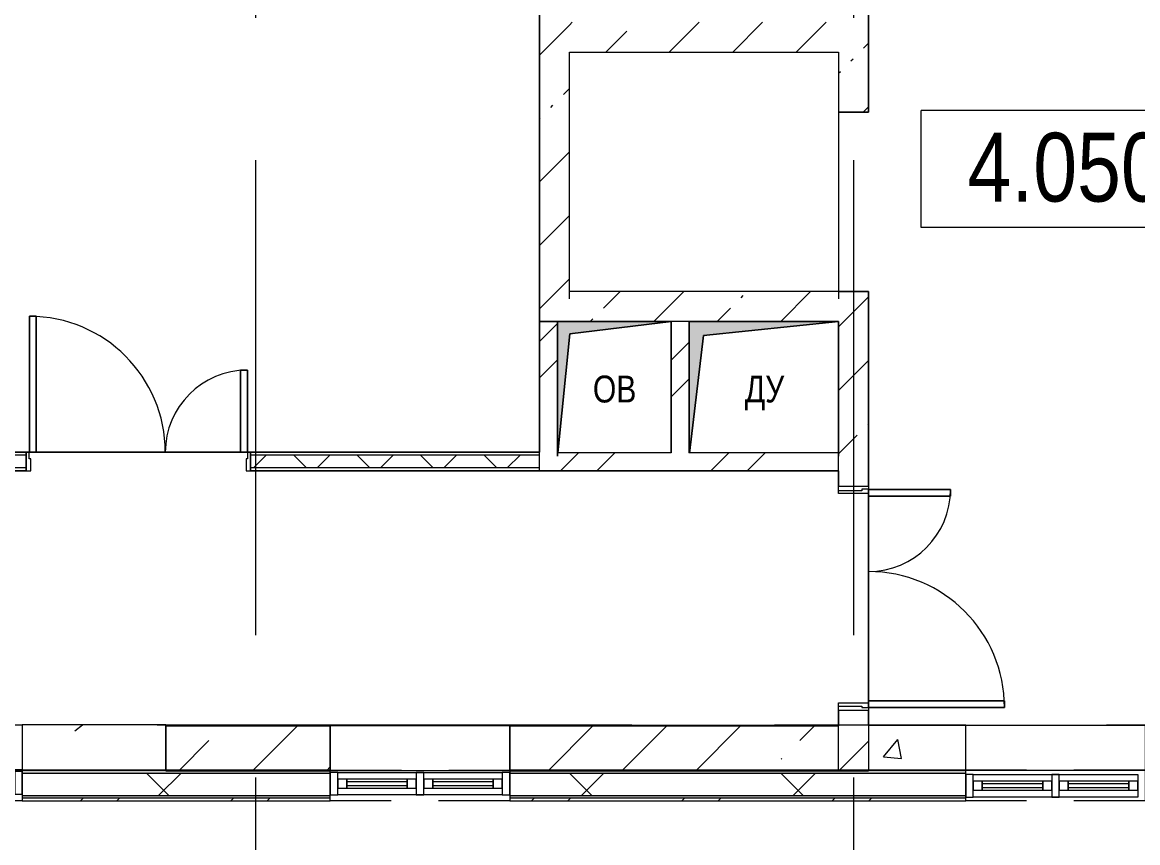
# Model space of a CAD drawing. Header units: millimetres. Extents: x 48966 to 294585, y -43515 to 30344.
# Drawn here: x 80372 to 87832, y -32169 to -26683 of the extents above; entities that cross this region are included whole.
import ezdxf

# ---------------------------------------------------------------- set-up
doc = ezdxf.new("R2010")
doc.units = ezdxf.units.MM
doc.linetypes.add('Осевые', pattern=[6350, 1270, -952.5, 3175, -952.5])
doc.linetypes.add('Сверху', pattern=[793.75, 476.25, -317.5])
for name, color, linetype, lineweight in [('Двери', 7, 'Continuous', 9), ('Импосты витража', 7, 'Continuous', 9), ('Импосты витража-1', 7, 'Continuous', 18), ('Каркас_Импост', 7, 'Continuous', 9), ('Марки помещений', 7, 'Continuous', 9), ('Обобщенные модели', 7, 'Continuous', 9), ('Общие ребра', 7, 'Continuous', 9), ('Окна', 7, 'Continuous', 9), ('Окна-1', 7, 'Сверху', 9), ('Окна-2', 7, 'Continuous', 18), ('Оси-2', 7, 'Осевые', 9), ('Панель', 7, 'Continuous', 9), ('Перекрытия', 7, 'Continuous', 9), ('Сверху', 7, 'Сверху', 9), ('Стены', 7, 'Continuous', 9), ('Стены-1', 7, 'Continuous', 18), ('Типовые аннотации', 7, 'Continuous', 9), ('Штриховка разреза-1', 7, 'Continuous', 9), ('Элементы узлов', 7, 'Continuous', 9)]:
    doc.layers.add(name, color=color, linetype=linetype, lineweight=lineweight)
doc.layers.add('Обобщенные модели-2', color=7, linetype='Continuous', lineweight=9, true_color=0xffbc79)
doc.styles.add('Arial', font='Arial.ttf', dxfattribs={"width": 0.8, "height": 180})
doc.styles.add('Arial Narrow_1', font='Arial Narrow.ttf', dxfattribs={"height": 460})
pattern_1 = [(45, (0, 0), (-502.8943, 502.8943), []), (45, (0, 762), (-502.8943, 502.8943), [])]
pattern_2 = [(45, (0, 0), (-424.264, 424.264), [600, -100, 20, -100]), (45, (0, 424), (-424.264, 424.264), [])]
pattern_3 = [(0, (0, 0), (812.8, 203.2), [67.056, -542.544, 67.056, -542.544, -3251.2]), (0, (0, 0), (812.8, 203.2), [-1219.2, 67.056, -1152.144, 67.056, -542.544, -1422.4]), (0, (0, 0), (812.8, 203.2), [-3048, 67.056, -339.344, 67.056, -948.944]), (120, (304.8, 101.6), (-582.37636, 602.30545), [67.056, -542.544, 67.056, -542.544, -3251.2]), (120, (304.8, 101.6), (-582.37636, 602.30545), [-1219.2, 67.056, -1152.144, 67.056, -542.544, -1422.4]), (120, (304.8, 101.6), (-582.37636, 602.30545), [-3048, 67.056, -339.344, 67.056, -948.944]), (240, (406.4, 508), (-230.42364, -805.50545), [67.056, -542.544, 67.056, -542.544, -3251.2]), (240, (406.4, 508), (-230.42364, -805.50545), [-1219.2, 67.056, -1152.144, 67.056, -542.544, -1422.4]), (240, (406.4, 508), (-230.42364, -805.50545), [-3048, 67.056, -339.344, 67.056, -948.944])]
pattern_4 = [(45, (0, 0), (-493.914, 493.914), []), (45, (493.9, 0), (-493.914, 493.914), [873.125, -174.625, 6.706, -167.919])]
pattern_5 = [(50, (0, 0), (1457.472, -127.512), [152.4, -1676.4]), (355, (0, 0), (-281.942, 1528.454), [121.92, -1341.12]), (100.451, (121.5, -10.6), (1175.541, 1400.933), [129.52, -1424.72]), (46.184, (0, 406.4), (2168.632, -336.342), [228.6, -2514.6]), (96.636, (180.7, 378.4), (1899.22, 1979.42), [194.28, -2137.08]), (351.184, (0, 406.4), (1899.24, 1979.4), [182.88, -2011.68]), (21, (203.2, 304.8), (1212.915, -818.121), [152.4, -1676.4]), (326, (203.2, 304.8), (494.417, 1473.504), [121.92, -1341.12]), (71.451, (304.3, 236.6), (1707.337, 655.37), [129.52, -1424.72]), (37.5, (0, 0), (24.7094, 676.4402), [67.056, -1257.808, 67.056, -1294.384, -1346.2]), (37.5, (0, 0), (24.7094, 676.4402), [-2686.304, 67.056, -1279.144]), (7.5, (0, 0), (534.558, 801.444), [67.056, -709.168, 67.056, -1227.328, -513.08]), (7.5, (0, 0), (534.558, 801.444), [-2070.608, 67.056, -446.024]), (327.5, (-453.14, 0), (1084.7275, -45.8312), [67.056, -440.944, 67.056, -1517.904, -2103.12]), (327.5, (-453.14, 0), (1084.7275, -45.8312), [-2092.96, 67.056, -2036.064]), (317.5, (-656.3, 0), (1185.035, 203.414), [67.056, -593.344, 67.056, -985.52, -1493.52]), (317.5, (-656.3, 0), (1185.035, 203.414), [-1712.976, 67.056, -1426.464])]

# ---------------------------------------------------------------- blocks, each defined once
blk = doc.blocks.new('Дверь - Полуторная_001 - ДВ3_21-15-6256085-План 4-го этажа на отм_ _8_400')
at = {"layer": 'Двери'}
for p, q in [((-684, 971.5), (-729, 971.5)), ((-729, 971.5), (-729, 62.5)), ((-684, 62.5), (-684, 971.5)), ((684, 62.5), (684, 611.5)), ((684, 611.5), (729, 611.5)), ((729, 611.5), (729, 62.5)), ((-729, 62.5), (-684, 62.5)), ((729, 62.5), (684, 62.5))]:
    blk.add_line(p, q, dxfattribs=at)
for centre, radius, start, end in [((-729, 62.5), 909, 360, 90), ((729, 62.5), 549, 90, 180)]:
    blk.add_arc(centre, radius, start, end, dxfattribs=at)
at = {"layer": 'Каркас_Импост'}
for p, q in [((-730, 62.5), (-750, 62.5)), ((-750, 62.5), (-750, -62.5)), ((-730, 17.5), (-730, 62.5)), ((-720, 17.5), (-730, 17.5)), ((-720, -62.5), (-720, 17.5)), ((730, 17.5), (720, 17.5)), ((720, 17.5), (720, -62.5)), ((750, 62.5), (730, 62.5)), ((730, 62.5), (730, 17.5)), ((750, -62.5), (750, 62.5)), ((-750, -62.5), (-720, -62.5)), ((720, -62.5), (750, -62.5))]:
    blk.add_line(p, q, dxfattribs=at)
at = {"layer": 'Панель'}
for p, q in [((-729, 971.5), (-684, 971.5)), ((-729, 62.5), (-729, 971.5)), ((-684, 971.5), (-684, 62.5)), ((684, 611.5), (684, 62.5)), ((729, 611.5), (684, 611.5)), ((729, 62.5), (729, 611.5)), ((-684, 62.5), (-729, 62.5)), ((684, 62.5), (729, 62.5))]:
    blk.add_line(p, q, dxfattribs=at)
blk = doc.blocks.new('M_Окно-Квадратный проем - 1200 x 11450 mm-V1-План 4-го этажа на отм_ _8_400')
at = {"layer": 'Окна'}
for p, q in [((-608.2, -102.5), (-608.2, 102.5)), ((591.8, 102.5), (591.8, -102.5))]:
    blk.add_line(p, q, dxfattribs=at)
at = {"layer": 'Окна-1'}
for p, q in [((-608.2, 102.5), (591.8, 102.5)), ((591.8, -102.5), (-608.2, -102.5))]:
    blk.add_line(p, q, dxfattribs=at)
blk = doc.blocks.new('Панель окно - Верхнее левое-8291072-План 4-го этажа на отм_ _8_400')
at = {"layer": 'Окна'}
for p, q in [((202.5, 30), (-202.5, 30)), ((-202.5, 30), (-202.5, -30)), ((202.5, -30), (202.5, 30)), ((-202.5, -30), (202.5, -30))]:
    blk.add_line(p, q, dxfattribs=at)
at = {"layer": 'Окна-2'}
for p, q in [((-202.5, 30), (-262.5, 30)), ((-262.5, 30), (-262.5, -30)), ((-202.5, -30), (-202.5, 30)), ((202.5, 12.5), (-202.5, 12.5)), ((-202.5, 12.5), (-202.5, -12.5)), ((202.5, 30), (202.5, -30)), ((262.5, 30), (202.5, 30)), ((202.5, -12.5), (202.5, 12.5)), ((262.5, -30), (262.5, 30)), ((-262.5, -30), (-202.5, -30)), ((-202.5, -12.5), (202.5, -12.5)), ((202.5, -30), (262.5, -30))]:
    blk.add_line(p, q, dxfattribs=at)
blk = doc.blocks.new('Панель окно - Верхнее правое-8291081-План 4-го этажа на отм_ _8_400')
at = {"layer": 'Окна'}
for p, q in [((202.5, 30), (-202.5, 30)), ((-202.5, 30), (-202.5, -30)), ((202.5, -30), (202.5, 30)), ((-202.5, -30), (202.5, -30))]:
    blk.add_line(p, q, dxfattribs=at)
at = {"layer": 'Окна-2'}
for p, q in [((-202.5, 30), (-262.5, 30)), ((-262.5, 30), (-262.5, -30)), ((-202.5, -30), (-202.5, 30)), ((202.5, 12.5), (-202.5, 12.5)), ((-202.5, 12.5), (-202.5, -12.5)), ((202.5, 30), (202.5, -30)), ((262.5, 30), (202.5, 30)), ((202.5, -12.5), (202.5, 12.5)), ((262.5, -30), (262.5, 30)), ((-262.5, -30), (-202.5, -30)), ((-202.5, -12.5), (202.5, -12.5)), ((202.5, -30), (262.5, -30))]:
    blk.add_line(p, q, dxfattribs=at)
blk = doc.blocks.new('Прямоугольный импост - Прямоугольный импост 1-2125236-План 4-го этажа на отм_ _8_400')
at = {"layer": 'Импосты витража-1'}
for p, q in [((0, 75), (-50, 75)), ((-50, 75), (-50, -75)), ((0, -75), (0, 75)), ((-50, -75), (0, -75))]:
    blk.add_line(p, q, dxfattribs=at)
blk = doc.blocks.new('Прямоугольный импост - Прямоугольный импост 1-2108662-План 4-го этажа на отм_ _8_400')
at = {"layer": 'Импосты витража-1'}
for p, q in [((-25, 75), (25, 75)), ((-25, -75), (-25, 75)), ((25, 75), (25, -75)), ((25, -75), (-25, -75))]:
    blk.add_line(p, q, dxfattribs=at)
blk = doc.blocks.new('Прямоугольный импост - Прямоугольный импост 1-V5-План 4-го этажа на отм_ _8_400')
at = {"layer": 'Импосты витража'}
for p, q in [((76081.6, 25742.1), (76081.6, 25892.1)), ((76081.6, 25892.1), (76631.6, 25892.1)), ((76631.6, 25742.1), (76081.6, 25742.1))]:
    blk.add_line(p, q, dxfattribs=at)
blk = doc.blocks.new('Прямоугольный импост - Прямоугольный импост 1-2125097-План 4-го этажа на отм_ _8_400')
at = {"layer": 'Импосты витража'}
for p, q in [((99481.6, 25742.1), (99481.6, 25892.1)), ((99481.6, 25892.1), (100031.6, 25892.1)), ((100031.6, 25742.1), (99481.6, 25742.1))]:
    blk.add_line(p, q, dxfattribs=at)
blk = doc.blocks.new('Прямоугольный импост - Прямоугольный импост 1-2125132-План 4-го этажа на отм_ _8_400')
at = {"layer": 'Импосты витража-1'}
for p, q in [((-50, 75), (0, 75)), ((-50, -75), (-50, 75)), ((0, 75), (0, -75)), ((0, -75), (-50, -75))]:
    blk.add_line(p, q, dxfattribs=at)
blk = doc.blocks.new('Прямоугольный импост - Прямоугольный импост 1-2125237-План 4-го этажа на отм_ _8_400')
at = {"layer": 'Импосты витража-1'}
for p, q in [((-50, 75), (0, 75)), ((-50, -75), (-50, 75)), ((0, 75), (0, -75)), ((0, -75), (-50, -75))]:
    blk.add_line(p, q, dxfattribs=at)
blk = doc.blocks.new('M_Окно-Квадратный проем - 1200 x 11450 mm-V2-План 4-го этажа на отм_ _8_400')
at = {"layer": 'Окна'}
for p, q in [((-608.2, -150), (-608.2, 150)), ((591.8, 150), (591.8, -150))]:
    blk.add_line(p, q, dxfattribs=at)
at = {"layer": 'Окна-1'}
for p, q in [((-608.2, 150), (591.8, 150)), ((591.8, -150), (-608.2, -150))]:
    blk.add_line(p, q, dxfattribs=at)
blk = doc.blocks.new('170_ОтверстиеПрямоугольноеВертикальное - 170_ОтверстиеПрямоугольноеВертикальное-5689086-План 4-го этажа на отм_ _8_400')
at = {"layer": 'Обобщенные модели'}
for p, q in [((-380, -450.3), (-380, 450.3)), ((-380, 450.3), (380, 450.3)), ((380, 450.3), (380, -429.7))]:
    blk.add_line(p, q, dxfattribs=at)
blk = doc.blocks.new('170_ОтверстиеПрямоугольноеВертикальное - 170_ОтверстиеПрямоугольноеВертикальное-5689088-План 4-го этажа на отм_ _8_400')
at = {"layer": 'Обобщенные модели'}
for p, q in [((-500, -429.7), (-500, 450.3)), ((-500, 450.3), (500, 450.3)), ((500, 450.3), (500, -450.3))]:
    blk.add_line(p, q, dxfattribs=at)
blk = doc.blocks.new('M_Дверь-Проем - 1200 x 2250 mm-4753640-План 4-го этажа на отм_ _8_400')
at = {"layer": 'Сверху'}
blk.add_line((-608.2, -100), (591.8, -100), dxfattribs=at)
blk = doc.blocks.new('Дверь - Полуторная_001 - ДВ20__21-15-6256095-План 4-го этажа на отм_ _8_400')
at = {"layer": 'Двери'}
for p, q in [((-729, -100), (-684, -100)), ((-729, -1009), (-729, -100)), ((-684, -100), (-684, -1009)), ((729, -100), (684, -100)), ((684, -100), (684, -649)), ((729, -649), (729, -100)), ((684, -649), (729, -649)), ((-684, -1009), (-729, -1009))]:
    blk.add_line(p, q, dxfattribs=at)
for centre, radius, start, end in [((-729, -100), 909, 270, 0), ((729, -100), 549, 180, 270)]:
    blk.add_arc(centre, radius, start, end, dxfattribs=at)
at = {"layer": 'Каркас_Импост'}
for p, q in [((-750, 100), (-720, 100)), ((-750, -100), (-750, 100)), ((-720, 100), (-720, -55)), ((720, 100), (750, 100)), ((720, -55), (720, 100)), ((750, 100), (750, -100)), ((-730, -55), (-730, -100)), ((-720, -55), (-730, -55)), ((730, -55), (720, -55)), ((730, -100), (730, -55)), ((-730, -100), (-750, -100)), ((750, -100), (730, -100))]:
    blk.add_line(p, q, dxfattribs=at)
at = {"layer": 'Панель'}
for p, q in [((-684, -100), (-729, -100)), ((-729, -100), (-729, -1009)), ((-684, -1009), (-684, -100)), ((684, -100), (729, -100)), ((684, -649), (684, -100)), ((729, -100), (729, -649)), ((729, -649), (684, -649)), ((-729, -1009), (-684, -1009))]:
    blk.add_line(p, q, dxfattribs=at)
blk = doc.blocks.new('Марка помещения_Р - Марка помещения-4575829-План 4-го этажа на отм_ _8_400')
at = {"layer": 'Марки помещений'}
for p, q in [((-4.79375, -1.95625), (-4.79375, 1.95625)), ((4.79375, 1.95625), (-4.79375, 1.95625)), ((4.79375, -1.95625), (4.79375, 1.95625)), ((4.79375, -1.95625), (-4.79375, -1.95625))]:
    blk.add_line(p, q, dxfattribs=at)

msp = doc.modelspace()

# ---------------------------------------------------------------- hatches: boundary and pattern name
at = {"layer": 'Штриховка разреза-1'}
h = msp.add_hatch(dxfattribs=at)
h.set_pattern_fill('FP_4', color=256, style=0, pattern_type=2)
h.set_pattern_definition(pattern_2)
h.paths.add_polyline_path([(86031.6, -31687.9), (86031.6, -31285.4), (85831.6, -31285.4), (85831.6, -31687.9)], flags=0)
h.paths.add_polyline_path([(86031.6, -29785.4), (86031.6, -28482.9), (85831.6, -28482.9), (85831.6, -29785.4)], flags=0)
h.paths.add_polyline_path([(86031.6, -27282.9), (86031.6, -26482.9), (85831.6, -26482.9), (85831.6, -27282.9)], flags=0)
h.paths.add_polyline_path([(86031.6, -25082.9), (86031.6, -24182.9), (85831.6, -24182.9), (85831.6, -25082.9)], flags=0)
h = msp.add_hatch(dxfattribs=at)
h.set_pattern_fill('FP_4', color=256, style=0, pattern_type=2)
h.set_pattern_definition(pattern_2)
h.paths.add_polyline_path([(83922.9, -28682.9), (84031.6, -28682.9), (84031.6, -24382.9), (83831.6, -24382.9), (83831.6, -28682.9)], flags=0)
h = msp.add_hatch(dxfattribs=at)
h.set_pattern_fill('FP_4', color=256, style=0, pattern_type=2)
h.set_pattern_definition(pattern_2)
h.paths.add_polyline_path([(85831.6, -26882.9), (85831.6, -26682.9), (84031.6, -26682.9), (84031.6, -26882.9)], flags=0)
h = msp.add_hatch(dxfattribs=at)
h.set_pattern_fill('FP_4', color=256, style=0, pattern_type=2)
h.set_pattern_definition(pattern_2)
h.paths.add_polyline_path([(85831.6, -28682.9), (85831.6, -28482.9), (84031.6, -28482.9), (84031.6, -28682.9), (85543.4, -28682.9)], flags=0)
h = msp.add_hatch(dxfattribs=at)
h.set_pattern_fill('FP_2', color=256, style=0, pattern_type=2)
h.set_pattern_definition(pattern_1)
h.paths.add_polyline_path([(83922.9, -29682.9), (83951.6, -29682.9), (83951.6, -28682.9), (83831.6, -28682.9), (83831.6, -29682.9)], flags=0)
h = msp.add_hatch(dxfattribs=at)
h.set_pattern_fill('FP_2', color=256, style=0, pattern_type=2)
h.set_pattern_definition(pattern_1)
h.paths.add_polyline_path([(84831.6, -29562.9), (84831.6, -28682.9), (84711.6, -28682.9), (84711.6, -29562.9)], flags=0)
h = msp.add_hatch(dxfattribs=at)
h.set_pattern_fill('FP_5', color=256, style=0, pattern_type=2)
h.set_pattern_definition([(45, (0, 0), (-212.132, 212.132), []), (135, (0, 0), (-212.132, -212.132), [])])
h.paths.add_polyline_path([(83831.6, -29662.9), (83831.6, -29577.9), (81898, -29577.9), (81898, -29662.9)], flags=0)
h.paths.add_polyline_path([(79061.3, -29662.9), (80398, -29662.9), (80398, -29577.9), (78819.2, -29577.9), (78816.9, -29662.9)], flags=0)
h = msp.add_hatch(dxfattribs=at)
h.set_pattern_fill('FP_2', color=256, style=0, pattern_type=2)
h.set_pattern_definition(pattern_1)
h.paths.add_polyline_path([(85831.6, -29682.9), (85831.6, -29562.9), (83951.6, -29562.9), (83951.6, -29682.9), (85543.4, -29682.9)], flags=0)
h = msp.add_hatch(dxfattribs=at)
h.set_pattern_fill('FP_8', color=256, style=0, pattern_type=2)
h.set_pattern_definition(pattern_5)
h.paths.add_polyline_path([(81331.6, -31681.9), (81331.6, -31381.9), (80371.6, -31381.9), (80371.6, -31681.9), (80681.8, -31681.9)], flags=0)
h.paths.add_polyline_path([(79171.6, -31681.9), (79171.6, -31381.9), (78287.8, -31381.9), (78290.8, -31681.9), (79061.3, -31681.9)], flags=0)
h = msp.add_hatch(dxfattribs=at)
h.set_pattern_fill('FP_7', color=256, style=0, pattern_type=2)
h.set_pattern_definition(pattern_4)
h.paths.add_polyline_path([(82302.3, -31687.9), (82431.6, -31687.9), (82431.6, -31387.9), (81331.6, -31387.9), (81331.6, -31687.9)], flags=0)
h = msp.add_hatch(dxfattribs=at)
h.set_pattern_fill('FP_7', color=256, style=0, pattern_type=2)
h.set_pattern_definition(pattern_4)
h.paths.add_polyline_path([(85831.6, -31687.9), (85831.6, -31387.9), (83631.6, -31387.9), (83631.6, -31687.9), (85543.4, -31687.9)], flags=0)
h = msp.add_hatch(dxfattribs=at)
h.set_pattern_fill('FP_8', color=256, style=0, pattern_type=2)
h.set_pattern_definition(pattern_5)
h.paths.add_polyline_path([(87974.2, -31683.4), (88581.6, -31683.4), (88581.6, -31383.4), (87881.6, -31383.4), (87881.6, -31683.4)], flags=0)
h.paths.add_polyline_path([(86681.6, -31683.4), (86681.6, -31383.4), (86031.6, -31383.4), (86031.6, -31683.4)], flags=0)
h = msp.add_hatch(dxfattribs=at)
h.set_pattern_fill('FP_1', color=256, style=0, pattern_type=2)
h.set_pattern_definition(pattern_3)
h.paths.add_polyline_path([(86681.6, -31703.5), (86681.6, -31683.5), (83631.6, -31683.5), (83631.6, -31703.5), (85543.4, -31703.5)], flags=0)
h.paths.add_polyline_path([(78735.9, -31703.5), (79171.6, -31703.5), (79171.6, -31683.5), (78735.9, -31683.5)], flags=0)
h.paths.add_polyline_path([(80371.6, -31703.5), (82431.6, -31703.5), (82431.6, -31683.5), (80371.6, -31683.5)], flags=0)
edge = h.paths.add_edge_path(flags=0)
edge.add_line((100124.5, -31683.5), (90881.6, -31683.5))
edge.add_line((90881.6, -31683.5), (90881.6, -31703.5))
edge.add_line((90881.6, -31703.5), (93646, -31703.5))
edge.add_line((93646, -31703.5), (100124.5, -31703.5))
h.paths.add_polyline_path([(88784.5, -31703.5), (89681.6, -31703.5), (89681.6, -31683.5), (87881.6, -31683.5), (87881.6, -31703.5), (87974.2, -31703.5)], flags=0)
h = msp.add_hatch(dxfattribs=at)
h.set_pattern_fill('FP_3', color=256, style=0, pattern_type=2)
h.set_pattern_definition([(45, (0, 0), (-707.107, 707.107), []), (135, (0, 0), (-707.107, -707.107), [])])
h.paths.add_polyline_path([(86681.6, -31853.5), (86681.6, -31703.5), (83631.6, -31703.5), (83631.6, -31853.5), (85543.4, -31853.5)], flags=0)
h.paths.add_polyline_path([(78736.3, -31853.5), (79171.6, -31853.5), (79171.6, -31703.5), (78735.9, -31703.5)], flags=0)
h.paths.add_polyline_path([(80371.6, -31853.5), (82431.6, -31853.5), (82431.6, -31703.5), (80371.6, -31703.5)], flags=0)
edge = h.paths.add_edge_path(flags=0)
edge.add_line((100124.5, -31703.5), (90881.6, -31703.5))
edge.add_line((90881.6, -31703.5), (90881.6, -31853.5))
edge.add_line((90881.6, -31853.5), (93646, -31853.5))
edge.add_line((93646, -31853.5), (100124.5, -31853.5))
h.paths.add_polyline_path([(88784.5, -31853.5), (89681.6, -31853.5), (89681.6, -31703.5), (87881.6, -31703.5), (87881.6, -31853.5), (87974.2, -31853.5)], flags=0)
h = msp.add_hatch(dxfattribs=at)
h.set_pattern_fill('FP_1', color=256, style=0, pattern_type=2)
h.set_pattern_definition(pattern_3)
h.paths.add_polyline_path([(85543.4, -31868.5), (86681.6, -31868.5), (86681.6, -31853.5), (83631.6, -31853.5), (83631.6, -31868.5), (83922.9, -31868.5)], flags=0)
h.paths.add_polyline_path([(78736.4, -31868.5), (79171.6, -31868.5), (79171.6, -31853.5), (78736.3, -31853.5)], flags=0)
h.paths.add_polyline_path([(80371.6, -31868.5), (82431.6, -31868.5), (82431.6, -31853.5), (80371.6, -31853.5)], flags=0)
edge = h.paths.add_edge_path(flags=0)
edge.add_line((100124.5, -31853.5), (90881.6, -31853.5))
edge.add_line((90881.6, -31853.5), (90881.6, -31868.5))
edge.add_line((90881.6, -31868.5), (93646, -31868.5))
edge.add_line((93646, -31868.5), (100124.5, -31868.5))
h.paths.add_polyline_path([(89681.6, -31868.5), (89681.6, -31853.5), (87881.6, -31853.5), (87881.6, -31868.5), (88784.5, -31868.5)], flags=0)
h = msp.add_hatch(dxfattribs=at)
h.set_pattern_fill('FP_2', color=256, style=0, pattern_type=2)
h.set_pattern_definition(pattern_1)
h.paths.add_polyline_path([(85543.4, -31888.5), (86681.6, -31888.5), (86681.6, -31868.5), (83631.6, -31868.5), (83631.6, -31888.5), (83922.9, -31888.5)], flags=0)
h.paths.add_polyline_path([(78736.4, -31888.5), (79171.6, -31888.5), (79171.6, -31868.5), (78736.4, -31868.5)], flags=0)
h.paths.add_polyline_path([(80371.6, -31888.5), (82431.6, -31888.5), (82431.6, -31868.5), (80371.6, -31868.5)], flags=0)
h.paths.add_polyline_path([(93646, -31888.5), (100124.5, -31888.5), (100124.5, -31868.5), (90881.6, -31868.5), (90881.6, -31888.5), (92025.5, -31888.5)], flags=0)
h.paths.add_polyline_path([(88784.5, -31888.5), (89681.6, -31888.5), (89681.6, -31868.5), (87881.6, -31868.5), (87881.6, -31888.5), (87974.2, -31888.5)], flags=0)
at = {"layer": 'Элементы узлов'}
for points in [[(83953.7, -29562.9), (84034.7, -28765.9), (84711.6, -28682.9), (83951.6, -28682.9), (83951.6, -29562.9)], [(84831.6, -29562.9), (84834.1, -29562.5), (84926.7, -28777.9), (85831.6, -28682.9), (84831.6, -28682.9), (84831.6, -29543.9)]]:
    msp.add_hatch(color=256, dxfattribs=at).paths.add_polyline_path(points, flags=0)

# ---------------------------------------------------------------- linework, layer by layer
at = {"layer": 'Обобщенные модели-2'}
for p, q in [((83951.6, -28732.9), (83951.6, -29562.9)), ((85831.6, -29562.9), (85831.6, -28732.9))]:
    msp.add_line(p, q, dxfattribs=at)
at = {"layer": 'Общие ребра'}
for p, q in [((86031.6, -27282.9), (86031.6, -26482.9)), ((86031.6, -29785.4), (86031.6, -28482.9)), ((83951.6, -28682.9), (83831.6, -28682.9)), ((83831.6, -28682.9), (83951.6, -28682.9)), ((84831.6, -28682.9), (84711.6, -28682.9)), ((80398, -29577.9), (78819.2, -29577.9)), ((80398, -29557.9), (78819.7, -29557.9)), ((83831.6, -29557.9), (81898, -29557.9)), ((83831.6, -29577.9), (81898, -29577.9)), ((83831.6, -29577.9), (83831.6, -29557.9)), ((83831.6, -29662.9), (83831.6, -29577.9)), ((85831.6, -29682.9), (85831.6, -29562.9)), ((78816.3, -29682.9), (80398, -29682.9)), ((80398, -29662.9), (78816.9, -29662.9)), ((83831.6, -29662.9), (81898, -29662.9)), ((81898, -29682.9), (83831.6, -29682.9)), ((83831.6, -29682.9), (83831.6, -29662.9)), ((85831.6, -29682.9), (85831.6, -29785.4)), ((85831.6, -31285.4), (85831.6, -31385.9)), ((86031.6, -31383.4), (86031.6, -31285.4)), ((81331.6, -31681.9), (81331.6, -31387.9)), ((81331.6, -31387.9), (81331.6, -31681.9)), ((85831.6, -31387.9), (83631.6, -31387.9)), ((83631.6, -31387.9), (85831.6, -31387.9)), ((85831.6, -31687.9), (85831.6, -31387.9)), ((86031.6, -31383.4), (86031.6, -31683.4)), ((86681.6, -31383.4), (86033.6, -31383.4)), ((80371.6, -31703.5), (82431.6, -31703.5)), ((83631.6, -31703.5), (86681.6, -31703.5)), ((80371.6, -31853.5), (82431.6, -31853.5)), ((83631.6, -31853.5), (86681.6, -31853.5)), ((80371.6, -31868.5), (82431.6, -31868.5)), ((83631.6, -31868.5), (86681.6, -31868.5))]:
    msp.add_line(p, q, dxfattribs=at)
at = {"layer": 'Оси-2'}
for p, q in [((81931.6, 25417.1), (81931.6, -41737.8)), ((85931.6, 25417.1), (85931.6, -41737.8)), ((150171.6, -31382.9), (50565.6, -31382.9))]:
    msp.add_line(p, q, dxfattribs=at)
at = {"layer": 'Перекрытия'}
for p, q in [((83831.6, -29557.9), (83831.6, -24382.9)), ((86031.6, -26482.9), (86031.6, -27282.9)), ((84031.6, -28532.9), (84031.6, -26882.9)), ((84031.6, -26882.9), (85831.6, -26882.9)), ((85831.6, -26882.9), (85831.6, -28532.9)), ((86031.6, -27282.9), (85831.6, -27282.9)), ((85831.6, -27282.9), (85831.6, -28482.9)), ((85831.6, -28482.9), (86031.6, -28482.9)), ((86031.6, -28482.9), (86031.6, -31383.4)), ((83951.6, -29562.9), (83951.6, -28732.9)), ((85831.6, -28732.9), (85831.6, -29562.9)), ((78819.7, -29557.9), (83831.6, -29557.9)), ((81898, -29557.9), (80398, -29557.9)), ((80398, -29557.9), (80398, -29682.9)), ((81898, -29682.9), (81898, -29557.9)), ((80398, -29682.9), (78816.3, -29682.9)), ((85831.6, -29682.9), (81898, -29682.9)), ((85831.6, -29833.2), (85831.6, -29682.9)), ((86031.6, -29833.2), (85831.6, -29833.2)), ((86031.6, -31233.2), (86031.6, -29833.2)), ((85831.6, -31383.4), (85831.6, -31233.2)), ((85831.6, -31233.2), (86031.6, -31233.2)), ((81331.6, -31382.9), (82431.6, -31382.9)), ((82431.6, -31382.9), (82431.6, -31682.9)), ((83631.6, -31683.4), (83631.6, -31383.4)), ((83631.6, -31383.4), (85831.6, -31383.4)), ((86031.6, -31383.4), (88571.6, -31383.4)), ((79138.7, -31683.5), (81331.6, -31683.5)), ((86031.6, -31683.5), (88781.6, -31683.5))]:
    msp.add_line(p, q, dxfattribs=at)
at = {"layer": 'Стены'}
for p, q in [((79171.6, -31381.9), (80371.6, -31381.9)), ((80371.6, -31381.9), (80371.6, -31681.9)), ((82431.6, -31385.9), (82431.6, -31387.9)), ((82431.6, -31385.9), (83631.6, -31385.9)), ((82431.6, -31687.9), (82431.6, -31387.9)), ((83631.6, -31387.9), (83631.6, -31385.9)), ((83631.6, -31687.9), (83631.6, -31387.9)), ((80371.6, -31681.9), (79171.6, -31681.9)), ((83631.6, -31687.9), (82431.6, -31687.9))]:
    msp.add_line(p, q, dxfattribs=at)
at = {"layer": 'Стены-1'}
for p, q in [((83831.6, -24382.9), (83831.6, -28682.9)), ((84031.6, -28482.9), (84031.6, -26882.9)), ((84031.6, -26882.9), (85831.6, -26882.9)), ((85831.6, -26882.9), (85831.6, -27282.9)), ((85831.6, -27282.9), (86031.6, -27282.9)), ((85831.6, -28482.9), (84031.6, -28482.9)), ((86031.6, -28482.9), (85831.6, -28482.9)), ((83831.6, -28682.9), (83831.6, -29557.9)), ((83951.6, -29562.9), (83951.6, -28682.9)), ((83951.6, -28682.9), (84031.6, -28682.9)), ((84031.6, -28682.9), (84711.6, -28682.9)), ((84711.6, -28682.9), (84711.6, -29562.9)), ((84831.6, -29562.9), (84831.6, -28682.9)), ((84831.6, -28682.9), (85831.6, -28682.9)), ((85831.6, -28682.9), (85831.6, -29562.9)), ((80398, -29682.9), (80398, -29557.9)), ((81898, -29557.9), (81898, -29682.9)), ((84711.6, -29562.9), (83951.6, -29562.9)), ((85831.6, -29562.9), (84831.6, -29562.9)), ((83831.6, -29682.9), (83951.6, -29682.9)), ((83951.6, -29682.9), (85831.6, -29682.9)), ((85831.6, -29785.4), (86031.6, -29785.4)), ((86031.6, -31285.4), (85831.6, -31285.4)), ((81331.6, -31381.9), (80371.6, -31381.9)), ((80371.6, -31381.9), (80371.6, -31681.9)), ((81331.6, -31387.9), (81331.6, -31381.9)), ((82431.6, -31385.9), (81331.6, -31385.9)), ((81331.6, -31385.9), (81331.6, -31387.9)), ((82431.6, -31387.9), (81331.6, -31387.9)), ((81331.6, -31387.9), (82431.6, -31387.9)), ((82431.6, -31387.9), (82431.6, -31385.9)), ((82431.6, -31687.9), (82431.6, -31387.9)), ((85829.6, -31385.9), (83631.6, -31385.9)), ((83631.6, -31385.9), (83631.6, -31387.9)), ((83631.6, -31387.9), (83631.6, -31687.9)), ((85831.6, -31385.9), (85831.6, -31387.9)), ((85831.6, -31387.9), (85831.6, -31385.9)), ((86033.6, -31383.4), (86031.6, -31383.4)), ((86681.6, -31683.4), (86681.6, -31383.4)), ((80371.6, -31681.9), (81331.6, -31681.9)), ((82431.6, -31683.5), (80371.6, -31683.5)), ((80371.6, -31683.5), (80371.6, -31888.5)), ((81331.6, -31681.9), (81331.6, -31687.9)), ((81331.6, -31687.9), (82431.6, -31687.9)), ((82431.6, -31888.5), (82431.6, -31683.5)), ((86681.6, -31683.5), (83631.6, -31683.5)), ((83631.6, -31683.5), (83631.6, -31888.5)), ((83631.6, -31687.9), (85831.6, -31687.9)), ((85831.6, -31687.9), (86031.6, -31687.9)), ((86031.6, -31687.9), (86031.6, -31683.4)), ((86031.6, -31683.4), (86681.6, -31683.4)), ((86681.6, -31888.5), (86681.6, -31683.5)), ((80371.6, -31888.5), (82431.6, -31888.5)), ((83631.6, -31888.5), (86681.6, -31888.5))]:
    msp.add_line(p, q, dxfattribs=at)
at = {"layer": 'Элементы узлов'}
for p, q in [((84711.6, -28682.9), (83951.6, -28682.9)), ((83951.6, -28682.9), (83951.6, -29583.4)), ((84711.6, -28682.9), (84034.7, -28765.9)), ((84034.7, -28765.9), (84711.6, -28682.9)), ((84711.6, -29562.9), (84711.6, -28682.9)), ((85831.6, -28682.9), (84831.6, -28682.9)), ((84831.6, -28682.9), (84831.6, -29562.9)), ((85831.6, -28682.9), (84926.7, -28777.9)), ((84926.7, -28777.9), (85831.6, -28682.9)), ((85831.6, -29583.4), (85831.6, -28682.9)), ((84034.7, -28765.9), (83953.7, -29562.9)), ((83953.7, -29562.9), (84034.7, -28765.9)), ((84926.7, -28777.9), (84834, -29563.2)), ((84834, -29563.2), (84926.7, -28777.9))]:
    msp.add_line(p, q, dxfattribs=at)

# ---------------------------------------------------------------- block references
at = {"layer": 'Двери'}
for name, p, rotation in [('M_Дверь-Проем - 1200 x 2250 mm-4753640-План 4-го этажа на отм_ _8_400', (85931.6, -27891.1), 269.9999999999998), ('Дверь - Полуторная_001 - ДВ20__21-15-6256095-План 4-го этажа на отм_ _8_400', (85931.6, -30535.4), 89.99999999999986)]:
    msp.add_blockref(name, p, dxfattribs=dict(at, rotation=rotation))
msp.add_blockref('Дверь - Полуторная_001 - ДВ3_21-15-6256085-План 4-го этажа на отм_ _8_400', (81148, -29620.4), dxfattribs=at)
at = {"layer": 'Импосты витража', "extrusion": (0, 0, -1), "rotation": 180}
for name, p in [('Прямоугольный импост - Прямоугольный импост 1-2125132-План 4-го этажа на отм_ _8_400', (-80371.6, -31768.5)), ('Прямоугольный импост - Прямоугольный импост 1-2108662-План 4-го этажа на отм_ _8_400', (-83031.6, -31773.5)), ('Прямоугольный импост - Прямоугольный импост 1-2125237-План 4-го этажа на отм_ _8_400', (-83631.6, -31773.5)), ('Прямоугольный импост - Прямоугольный импост 1-2108662-План 4-го этажа на отм_ _8_400', (-87281.6, -31788.5))]:
    msp.add_blockref(name, p, dxfattribs=at)
at = {"layer": 'Импосты витража', "rotation": 180}
for name, p in [('Прямоугольный импост - Прямоугольный импост 1-2125236-План 4-го этажа на отм_ _8_400', (82431.6, -31773.5)), ('Прямоугольный импост - Прямоугольный импост 1-2125097-План 4-го этажа на отм_ _8_400', (183063.2, -5956.4)), ('Прямоугольный импост - Прямоугольный импост 1-2125236-План 4-го этажа на отм_ _8_400', (86681.6, -31788.5)), ('Прямоугольный импост - Прямоугольный импост 1-2125097-План 4-го этажа на отм_ _8_400', (187313.2, -5971.4))]:
    msp.add_blockref(name, p, dxfattribs=at)
at = {"layer": 'Импосты витража'}
for p in [(6400, -57590.7), (10650, -57605.7)]:
    msp.add_blockref('Прямоугольный импост - Прямоугольный импост 1-V5-План 4-го этажа на отм_ _8_400', p, dxfattribs=at)
at = {"layer": 'Марки помещений', "xscale": 199.9999999999999, "yscale": 199.9999999999999, "zscale": 199.9999999999999}
msp.add_blockref('Марка помещения_Р - Марка помещения-4575829-План 4-го этажа на отм_ _8_400', (87341.7, -27663.4), dxfattribs=at)
at = {"layer": 'Окна'}
for name, p in [('M_Окно-Квадратный проем - 1200 x 11450 mm-V2-План 4-го этажа на отм_ _8_400', (87289.8, -31533.4)), ('Панель окно - Верхнее левое-8291072-План 4-го этажа на отм_ _8_400', (82744.1, -31773.5)), ('Панель окно - Верхнее правое-8291081-План 4-го этажа на отм_ _8_400', (83319.1, -31773.5)), ('Панель окно - Верхнее левое-8291072-План 4-го этажа на отм_ _8_400', (86994.1, -31788.5)), ('Панель окно - Верхнее правое-8291081-План 4-го этажа на отм_ _8_400', (87569.1, -31788.5))]:
    msp.add_blockref(name, p, dxfattribs=at)
at = {"layer": 'Окна', "rotation": 180}
for p in [(79763.4, -31786), (83023.4, -31786), (87273.4, -31786)]:
    msp.add_blockref('M_Окно-Квадратный проем - 1200 x 11450 mm-V1-План 4-го этажа на отм_ _8_400', p, dxfattribs=at)
at = {"layer": 'Элементы узлов'}
for name, p in [('170_ОтверстиеПрямоугольноеВертикальное - 170_ОтверстиеПрямоугольноеВертикальное-5689086-План 4-го этажа на отм_ _8_400', (84331.6, -29133.2)), ('170_ОтверстиеПрямоугольноеВертикальное - 170_ОтверстиеПрямоугольноеВертикальное-5689088-План 4-го этажа на отм_ _8_400', (85331.6, -29133.2))]:
    msp.add_blockref(name, p, dxfattribs=at)

# ---------------------------------------------------------------- texts
at = {"layer": 'Марки помещений', "insert": (86693.8, -27421.6), "char_height": 460, "width": 1587.341, "attachment_point": 1, "style": 'Arial Narrow_1'}
msp.add_mtext('4.050', dxfattribs=at)
at = {"layer": 'Типовые аннотации', "char_height": 180, "attachment_point": 1, "style": 'Arial'}
for s, insert, width in [('ОВ', (84187.8, -29045.2), 359.156), ('ДУ', (85203.8, -29045.2), 320.675)]:
    msp.add_mtext(s, dxfattribs=dict(at, insert=insert, width=width))

doc.saveas('drawing.dxf')
